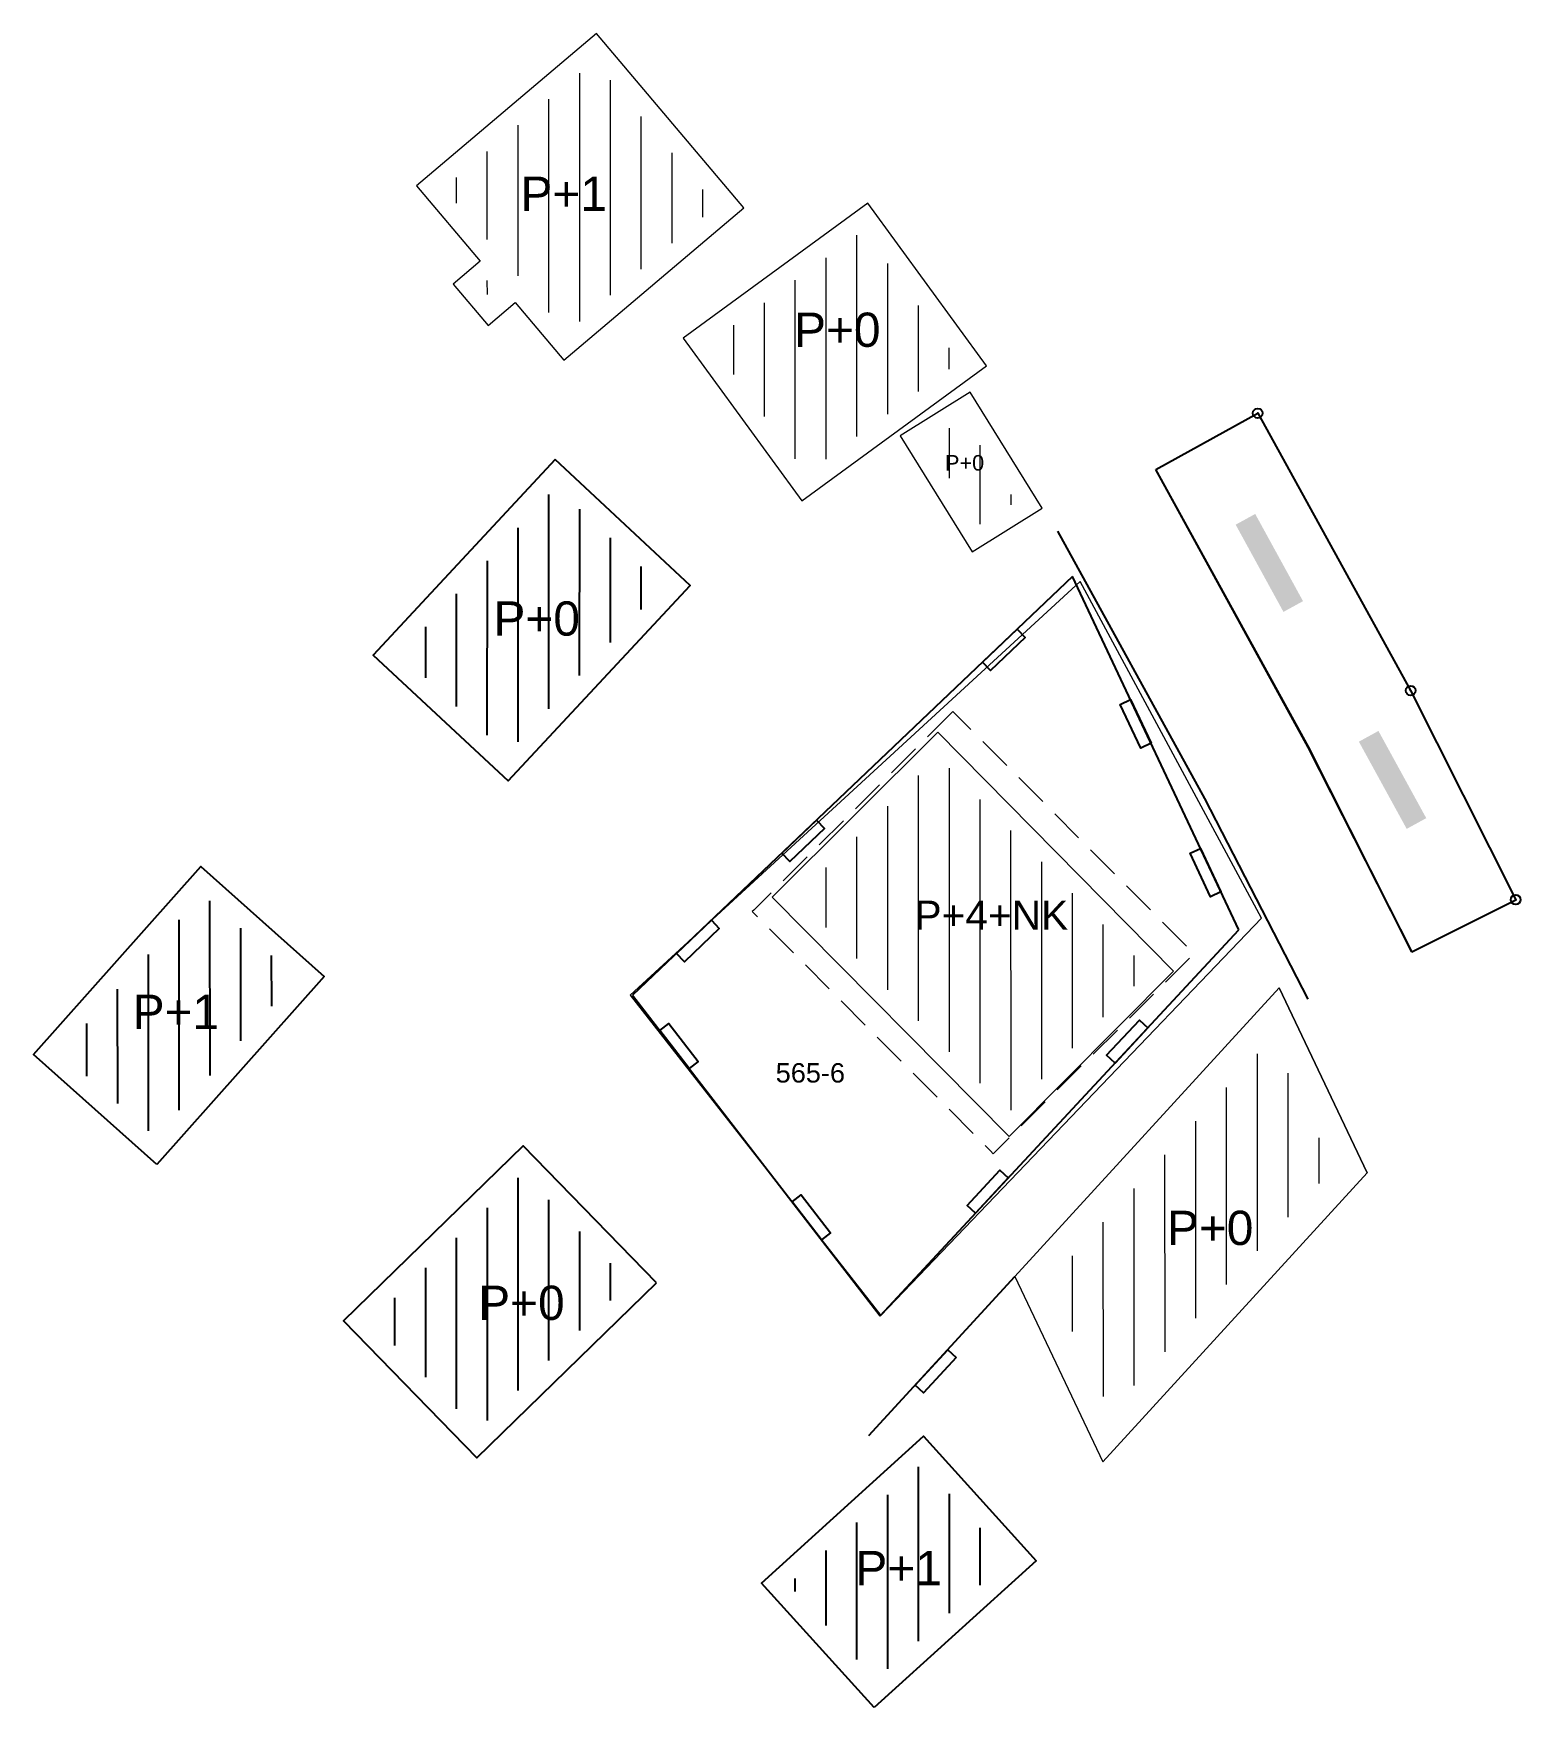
# Model space of a CAD drawing. Header units: metres. Extents: x 7510785.2 to 7510861.8, y 4693716.4 to 4693802.6.
import ezdxf

# ---------------------------------------------------------------- set-up
doc = ezdxf.new("R2010")
doc.units = ezdxf.units.M
doc.header["$PDMODE"] = 32
doc.header["$PDSIZE"] = 0.5
doc.linetypes.add('DASHED', pattern=[0.75, 0.5, -0.25])
for name, color, linetype in [('Asfallt', 8, 'Continuous'), ('Banim individual', 24, 'Continuous'), ('Muri', 40, 'Continuous'), ('Nr i parceles', 7, 'Continuous'), ('Trotuar', 47, 'Continuous')]:
    doc.layers.add(name, color=color, linetype=linetype)
for name, color, linetype, lineweight in [('Nr te objekteve', 7, 'Continuous', 0), ('Objekt', 1, 'Continuous', 0), ('Objekt afarist', 43, 'Continuous', 0), ('Objekti per legalizimi', 1, 'Continuous', 0), ('Parcela baze', 7, 'Continuous', 0), ('strehet', 190, 'DASHED', 0)]:
    doc.layers.add(name, color=color, linetype=linetype, lineweight=lineweight)
doc.styles.get("Standard").update_dxf_attribs({"font": 'arial.ttf'})

msp = doc.modelspace()

# ---------------------------------------------------------------- hatches: boundary and pattern name
at = {"layer": 'Asfallt'}
h = msp.add_hatch(color=256, dxfattribs=at)
h.dxf.hatch_style = 1
h.paths.add_polyline_path([(7510849.609, 4693772.813), (7510850.617, 4693773.366), (7510848.153, 4693777.858), (7510847.145, 4693777.305)])
h = msp.add_hatch(color=256, dxfattribs=at)
h.dxf.hatch_style = 1
h.paths.add_polyline_path([(7510855.96, 4693761.636), (7510856.968, 4693762.189), (7510854.504, 4693766.681), (7510853.496, 4693766.128)])
at = {"layer": 'Banim individual'}
h = msp.add_hatch(dxfattribs=at)
h.set_pattern_fill('ANSI31', color=256, scale=0.5, angle=45)
h.paths.add_polyline_path([(7510812.118, 4693779.246), (7510804.102, 4693770.634), (7510809.599, 4693765.517), (7510817.615, 4693774.129)])
h.paths.add_polyline_path([(7510808.264, 4693770.619), (7510813.602, 4693770.619), (7510813.602, 4693774.256), (7510808.264, 4693774.256)], flags=24)
h = msp.add_hatch(dxfattribs=at)
h.set_pattern_fill('ANSI31', color=256, scale=0.5, angle=45)
h.paths.add_polyline_path([(7510793.886, 4693758.29), (7510786.598, 4693750.095), (7510791.47, 4693745.762), (7510798.758, 4693753.957)])
h.paths.add_polyline_path([(7510789.668, 4693750.36), (7510795.006, 4693750.36), (7510795.006, 4693753.998), (7510789.668, 4693753.998)], flags=24)
h = msp.add_hatch(dxfattribs=at)
h.set_pattern_fill('ANSI31', color=256, scale=0.5, angle=45)
h.paths.add_polyline_path([(7510810.41, 4693743.9), (7510802.586, 4693736.281), (7510808.058, 4693730.661), (7510815.882, 4693738.28)])
h.paths.add_polyline_path([(7510807.477, 4693735.371), (7510812.815, 4693735.371), (7510812.815, 4693739.009), (7510807.477, 4693739.009)], flags=24)
h = msp.add_hatch(dxfattribs=at)
h.set_pattern_fill('ANSI31', color=256, scale=0.5, angle=45)
h.paths.add_polyline_path([(7510830.98, 4693728.939), (7510824.115, 4693722.721), (7510828.582, 4693717.79), (7510835.446, 4693724.007)])
h.paths.add_polyline_path([(7510826.916, 4693721.708), (7510832.255, 4693721.708), (7510832.255, 4693725.345), (7510826.916, 4693725.345)], flags=24)
at = {"layer": 'Objekt afarist'}
h = msp.add_hatch(dxfattribs=at)
h.set_pattern_fill('ANSI31', color=256, scale=0.5, angle=45)
h.paths.add_polyline_path([(7510814.081, 4693801.198), (7510806.334, 4693794.636), (7510809.613, 4693790.764), (7510808.22, 4693789.584), (7510808.73, 4693788.982), (7510810.123, 4693790.162), (7510812.644, 4693787.186), (7510820.391, 4693793.748)])
h.paths.add_polyline_path([(7510809.654, 4693792.498), (7510814.993, 4693792.498), (7510814.993, 4693796.135), (7510809.654, 4693796.135)], flags=24)
h = msp.add_hatch(dxfattribs=at)
h.set_pattern_fill('ANSI31', color=256, scale=0.5, angle=45)
h.paths.add_polyline_path([(7510832.911, 4693785.701), (7510827.971, 4693792.467), (7510820.069, 4693786.698), (7510825.009, 4693779.932)])
h.paths.add_polyline_path([(7510823.757, 4693785.493), (7510829.095, 4693785.493), (7510829.095, 4693789.13), (7510823.757, 4693789.13)], flags=24)
h = msp.add_hatch(dxfattribs=at)
h.set_pattern_fill('ANSI31', color=256, scale=0.5, angle=45)
h.paths.add_polyline_path([(7510833.14, 4693782.746), (7510831.231, 4693781.555), (7510833.893, 4693777.287), (7510835.802, 4693778.479)])
h.paths.add_polyline_path([(7510831.878, 4693779.652), (7510834.297, 4693779.652), (7510834.297, 4693781.301), (7510831.878, 4693781.301)], flags=25)
h = msp.add_hatch(dxfattribs=at)
h.set_pattern_fill('ANSI31', color=256, scale=0.5, angle=45)
h.paths.add_polyline_path([(7510852.175, 4693744.174), (7510848.997, 4693750.853), (7510837.514, 4693738.313), (7510840.692, 4693731.634)])
h.paths.add_polyline_path([(7510843.043, 4693739.207), (7510847.214, 4693739.207), (7510847.214, 4693742.844), (7510843.043, 4693742.844)], flags=24)
at = {"layer": 'Objekti per legalizimi'}
h = msp.add_hatch(dxfattribs=at)
h.set_pattern_fill('ANSI31', color=256, scale=0.5, angle=45)
h.paths.add_polyline_path([(7510831.791, 4693765.369), (7510824.501, 4693758.116), (7510835.467, 4693747.037), (7510842.691, 4693754.316)])
h.paths.add_polyline_path([(7510831.624, 4693755.179), (7510835.796, 4693755.179), (7510835.796, 4693758.817), (7510831.624, 4693758.817)], flags=24)

# ---------------------------------------------------------------- linework, layer by layer
at = {"layer": 'Asfallt'}
for p, q in [((7510843.031, 4693780.15, 580.285), (7510848.285, 4693783.047, 580.435)), ((7510848.285, 4693783.047, 580.435), (7510856.16, 4693768.762, 580.603)), ((7510850.906, 4693765.865, 580.453), (7510843.031, 4693780.15, 580.285)), ((7510856.16, 4693768.762, 580.603), (7510861.577, 4693757.986, 580.716)), ((7510856.223, 4693755.299, 580.502), (7510850.906, 4693765.865, 580.453)), ((7510856.223, 4693755.299, 580.502), (7510861.577, 4693757.986, 580.716))]:
    msp.add_line(p, q, dxfattribs=at)
for p in [(7510848.285, 4693783.047, 580.435), (7510856.16, 4693768.762, 580.603), (7510861.577, 4693757.986, 580.716)]:
    msp.add_point(p, dxfattribs=at)
at = {"layer": 'Banim individual', "flags": 128}
for points in [[(7510812.067, 4693780.659), (7510802.688, 4693770.584), (7510809.649, 4693764.104), (7510819.028, 4693774.18)], [(7510791.552, 4693744.35), (7510785.186, 4693750.013), (7510793.804, 4693759.702), (7510800.17, 4693754.039)], [(7510817.297, 4693738.261), (7510810.429, 4693745.314), (7510801.172, 4693736.3), (7510808.039, 4693729.247)], [(7510828.512, 4693716.377), (7510822.703, 4693722.791), (7510831.049, 4693730.351), (7510836.859, 4693723.937)]]:
    msp.add_lwpolyline(points, close=True, dxfattribs=at)
at = {"layer": 'Muri'}
for p, q in [((7510838.744, 4693774.644, 580.524), (7510816.066, 4693753.067, 581.003)), ((7510847.305, 4693756.437, 580.699), (7510838.744, 4693774.644, 580.524)), ((7510828.82, 4693736.553, 581.252), (7510847.305, 4693756.437, 580.699)), ((7510816.066, 4693753.067, 581.003), (7510828.82, 4693736.553, 581.252)), ((7510828.242, 4693730.384, 581.382), (7510835.764, 4693738.575, 581.181))]:
    msp.add_line(p, q, dxfattribs=at)
for points, elevation in [([(7510834.097, 4693770.223), (7510835.89, 4693771.929), (7510836.296, 4693771.502), (7510834.503, 4693769.796)], 580.584), ([(7510841.731, 4693768.292), (7510842.784, 4693766.052), (7510842.251, 4693765.801), (7510841.198, 4693768.041)], 580.607), ([(7510823.757, 4693760.385), (7510825.55, 4693762.091), (7510825.956, 4693761.664), (7510824.163, 4693759.958)], 580.803), ([(7510845.334, 4693760.629), (7510846.387, 4693758.389), (7510845.854, 4693758.138), (7510844.801, 4693760.378)], 580.68), ([(7510818.331, 4693755.223), (7510820.125, 4693756.929), (7510820.531, 4693756.502), (7510818.737, 4693754.796)], 580.917), ([(7510818.978, 4693749.296), (7510817.465, 4693751.255), (7510817.931, 4693751.615), (7510819.444, 4693749.656)], 581.06), ([(7510842.612, 4693751.389), (7510840.927, 4693749.576), (7510840.495, 4693749.977), (7510842.181, 4693751.79)], 580.89), ([(7510835.422, 4693743.654), (7510833.737, 4693741.842), (7510833.305, 4693742.243), (7510834.99, 4693744.055)], 581.105), ([(7510825.794, 4693740.471), (7510824.281, 4693742.43), (7510824.747, 4693742.79), (7510826.26, 4693740.831)], 581.163), ([(7510832.739, 4693734.41), (7510831.064, 4693732.587), (7510830.631, 4693732.985), (7510832.305, 4693734.808)], 581.318)]:
    msp.add_lwpolyline(points, close=True, dxfattribs=dict(at, elevation=elevation))
at = {"layer": 'Objekt', "flags": 128}
for points, elevation in [([(7510835.765, 4693738.575), (7510849.386, 4693753.449)], 581.183), ([(7510849.386, 4693753.449), (7510853.924, 4693743.912)], 581.183), ([(7510840.303, 4693729.038), (7510853.924, 4693743.912)], 581.641), ([(7510835.765, 4693738.575), (7510840.303, 4693729.038)], 581.641)]:
    msp.add_lwpolyline(points, dxfattribs=dict(at, elevation=elevation))
at = {"layer": 'Objekt afarist', "flags": 128}
for points in [[(7510808.204, 4693790.881), (7510806.81, 4693789.701), (7510808.613, 4693787.572), (7510810.007, 4693788.753), (7510812.527, 4693785.777), (7510821.8, 4693793.632), (7510814.197, 4693802.607), (7510804.924, 4693794.752)], [(7510828.189, 4693793.865), (7510818.672, 4693786.916), (7510824.791, 4693778.534), (7510834.308, 4693785.483)], [(7510837.18, 4693778.159), (7510833.459, 4693784.123), (7510829.853, 4693781.874), (7510833.573, 4693775.91)]]:
    msp.add_lwpolyline(points, close=True, dxfattribs=at)
at = {"layer": 'Objekt afarist', "elevation": 581.183, "flags": 128}
msp.add_lwpolyline([(7510835.765, 4693738.575), (7510840.303, 4693729.038), (7510853.924, 4693743.912), (7510849.386, 4693753.449)], close=True, dxfattribs=at)
at = {"layer": 'Objekti per legalizimi', "elevation": 580.968, "flags": 128}
msp.add_lwpolyline([(7510843.934, 4693754.314), (7510835.466, 4693745.783), (7510823.254, 4693758.121), (7510831.797, 4693766.62)], close=True, dxfattribs=at)
at = {"layer": 'Parcela baze', "linetype": 'Continuous'}
msp.add_lwpolyline([(7510828.856, 4693736.568), (7510848.47, 4693757.041), (7510839.132, 4693774.385), (7510815.947, 4693753.079), (7510828.856, 4693736.568)], close=True, dxfattribs=at)
at = {"layer": 'strehet', "ltscale": 3.5, "elevation": 598.594, "flags": 128}
msp.add_lwpolyline([(7510832.506, 4693767.609), (7510832.506, 4693767.609), (7510822.304, 4693757.446), (7510822.233, 4693757.375), (7510834.513, 4693745.048), (7510834.654, 4693744.906), (7510844.927, 4693755.14), (7510844.998, 4693755.21), (7510832.577, 4693767.679), (7510832.506, 4693767.609)], dxfattribs=at)
at = {"layer": 'Trotuar'}
for p, q in [((7510843.01, 4693780.146, 580.337), (7510850.857, 4693765.846, 580.528)), ((7510845.563, 4693763.208, 580.584), (7510837.977, 4693776.977, 580.41)), ((7510850.857, 4693765.846, 580.528), (7510856.222, 4693755.288, 580.566)), ((7510850.89, 4693752.859, 580.626), (7510845.563, 4693763.208, 580.584))]:
    msp.add_line(p, q, dxfattribs=at)

# ---------------------------------------------------------------- texts
at = {"layer": 'Nr i parceles', "insert": (7510825.225, 4693749.569), "char_height": 1, "width": 8.93247, "attachment_point": 2}
msp.add_mtext('565-6', dxfattribs=at)
at = {"layer": 'Nr te objekteve', "attachment_point": 1}
for s, insert, char_height in [('P+1', (7510810.286, 4693795.234), 1.765), ('P+0', (7510824.388, 4693788.229), 1.765), ('P+0', (7510832.164, 4693780.892), 0.8), ('P+0', (7510808.896, 4693773.355), 1.765), ('P+4+NK', (7510830.594, 4693757.939), 1.5), ('P+1', (7510790.299, 4693753.096), 1.765), ('P+0', (7510843.603, 4693741.967), 1.765), ('P+0', (7510808.108, 4693738.107), 1.765), ('P+1', (7510827.548, 4693724.444), 1.765)]:
    msp.add_mtext_dynamic_manual_height_columns(s, width=3.09354, gutter_width=1, heights=[0], dxfattribs=dict(at, insert=insert, char_height=char_height))

doc.saveas('drawing.dxf')
